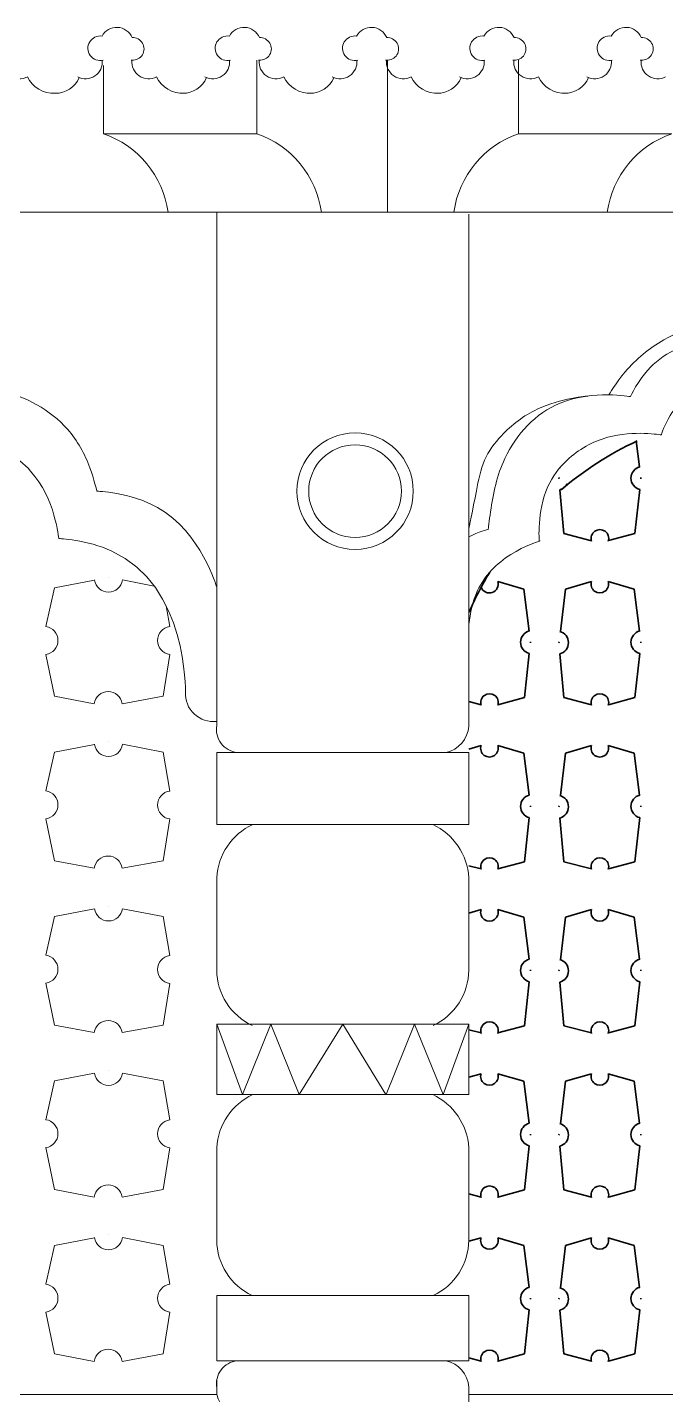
# Model space of a CAD drawing. Header units: millimetres. Extents: x 2399 to 111977, y 1313 to 59551.
# Drawn here: x 96438 to 97307, y 44675 to 46538 of the extents above; entities that cross this region are included whole.
import ezdxf

# ---------------------------------------------------------------- set-up
doc = ezdxf.new("R2010")
doc.units = ezdxf.units.MM
doc.layers.add('detail1', color=7, linetype='Continuous', lineweight=35)
doc.layers.add('main line', color=7, linetype='Continuous', lineweight=13)
doc.layers.add('hatch1', color=7, linetype='Continuous', lineweight=20, true_color=0x6a6a6a)

msp = doc.modelspace()

# ---------------------------------------------------------------- linework, layer by layer
at = {"layer": 'detail1', "color": 7, "linetype": 'Continuous', "lineweight": 35}
for p, q in [((97271.5491, 45939.1682), (97267.0893, 45974.6696)), ((97162.1725, 45924.614), (97161.9921, 45923.1558)), ((97273.5606, 45923.1558), (97273.3774, 45924.614)), ((97163.3178, 45908.089), (97168.5587, 45848.523)), ((97265.3848, 45848.523), (97271.957, 45908.5179)), ((97168.5587, 45848.523), (97206.203, 45838.7201)), ((97229.2889, 45838.8056), (97265.3848, 45848.523)), ((97078.5723, 45783.2227), (97113.9663, 45772.88)), ((97206.2093, 45783.2227), (97171.0525, 45772.88)), ((97264.3592, 45772.88), (97228.9652, 45783.2227)), ((97121.1562, 45715.6462), (97113.9663, 45772.88)), ((97171.0525, 45772.88), (97163.8887, 45714.9658)), ((97271.5491, 45715.6462), (97264.3592, 45772.88)), ((97123.1677, 45699.6339), (97122.9845, 45701.0921)), ((97162.1725, 45701.0921), (97161.9921, 45699.6339)), ((97273.5606, 45699.6339), (97273.3774, 45701.0921)), ((97114.9919, 45625.0011), (97121.5642, 45684.996)), ((97163.3178, 45684.5671), (97168.5587, 45625.0011)), ((97265.3848, 45625.0011), (97271.957, 45684.996)), ((97039.1417, 45619.5387), (97055.8101, 45615.1981)), ((97078.896, 45615.2836), (97114.9919, 45625.0011)), ((97168.5587, 45625.0011), (97206.203, 45615.1981)), ((97229.2889, 45615.2836), (97265.3848, 45625.0011)), ((97055.8165, 45559.7008), (97039.1119, 45554.9673)), ((97078.5723, 45559.7008), (97113.9663, 45549.358)), ((97206.2093, 45559.7008), (97171.0525, 45549.358)), ((97264.3592, 45549.358), (97228.9652, 45559.7008)), ((97121.1562, 45492.1243), (97113.9663, 45549.358)), ((97171.0525, 45549.358), (97163.8887, 45491.4439)), ((97271.5491, 45492.1243), (97264.3592, 45549.358)), ((97123.1677, 45476.1119), (97122.9845, 45477.5701)), ((97162.1725, 45477.5701), (97161.9921, 45476.1119)), ((97273.5606, 45476.1119), (97273.3774, 45477.5701)), ((97114.9919, 45401.4791), (97121.5642, 45461.474)), ((97163.3178, 45461.0451), (97168.5587, 45401.4791)), ((97265.3848, 45401.4791), (97271.957, 45461.474)), ((97039.1417, 45396.0168), (97055.8101, 45391.6762)), ((97078.896, 45391.7617), (97114.9919, 45401.4791)), ((97168.5587, 45401.4791), (97206.203, 45391.6762)), ((97229.2889, 45391.7617), (97265.3848, 45401.4791)), ((97055.8165, 45336.1788), (97039.1119, 45331.4453)), ((97078.5723, 45336.1788), (97113.9663, 45325.8361)), ((97206.2093, 45336.1788), (97171.0525, 45325.8361)), ((97264.3592, 45325.8361), (97228.9652, 45336.1788)), ((97121.1562, 45268.6023), (97113.9663, 45325.8361)), ((97171.0525, 45325.8361), (97163.8887, 45267.9219)), ((97271.5491, 45268.6023), (97264.3592, 45325.8361)), ((97123.1677, 45252.59), (97122.9845, 45254.0482)), ((97162.1725, 45254.0482), (97161.9921, 45252.59)), ((97273.5606, 45252.59), (97273.3774, 45254.0482)), ((97114.9919, 45177.9572), (97121.5642, 45237.9521)), ((97163.3178, 45237.5232), (97168.5587, 45177.9572)), ((97265.3848, 45177.9572), (97271.957, 45237.9521)), ((97039.1417, 45172.4948), (97055.8101, 45168.1542)), ((97078.896, 45168.2397), (97114.9919, 45177.9572)), ((97168.5587, 45177.9572), (97206.203, 45168.1542)), ((97229.2889, 45168.2397), (97265.3848, 45177.9572)), ((97055.8165, 45112.6569), (97039.1119, 45107.9234)), ((97078.5723, 45112.6569), (97113.9663, 45102.3141)), ((97206.2093, 45112.6569), (97171.0525, 45102.3141)), ((97264.3592, 45102.3141), (97228.9652, 45112.6569)), ((97121.1562, 45045.0804), (97113.9663, 45102.3141)), ((97171.0525, 45102.3141), (97163.8887, 45044.4)), ((97271.5491, 45045.0804), (97264.3592, 45102.3141)), ((97123.1677, 45029.068), (97122.9845, 45030.5262)), ((97162.1725, 45030.5262), (97161.9921, 45029.068)), ((97273.5606, 45029.068), (97273.3774, 45030.5262)), ((97114.9919, 44954.4352), (97121.5642, 45014.4301)), ((97163.3178, 45014.0012), (97168.5587, 44954.4352)), ((97265.3848, 44954.4352), (97271.957, 45014.4301)), ((97039.1417, 44948.9729), (97055.8101, 44944.6323)), ((97078.896, 44944.7178), (97114.9919, 44954.4352)), ((97168.5587, 44954.4352), (97206.203, 44944.6323)), ((97229.2889, 44944.7178), (97265.3848, 44954.4352)), ((97055.8165, 44889.1349), (97039.1119, 44884.4014)), ((97078.5723, 44889.1349), (97113.9663, 44878.7922)), ((97206.2093, 44889.1349), (97171.0525, 44878.7922)), ((97264.3592, 44878.7922), (97228.9652, 44889.1349)), ((97121.1562, 44821.5584), (97113.9663, 44878.7922)), ((97171.0525, 44878.7922), (97163.8887, 44820.878)), ((97271.5491, 44821.5584), (97264.3592, 44878.7922)), ((97123.1677, 44805.5461), (97122.9845, 44807.0043)), ((97162.1725, 44807.0043), (97161.9921, 44805.5461)), ((97273.5606, 44805.5461), (97273.3774, 44807.0043)), ((97114.9919, 44730.9133), (97121.5642, 44790.9082)), ((97163.3178, 44790.4793), (97168.5587, 44730.9133)), ((97265.3848, 44730.9133), (97271.957, 44790.9082)), ((97039.1417, 44725.4509), (97055.8101, 44721.1103)), ((97078.896, 44721.1958), (97114.9919, 44730.9133)), ((97168.5587, 44730.9133), (97206.203, 44721.1103)), ((97229.2889, 44721.1958), (97265.3848, 44730.9133))]:
    msp.add_line(p, q, dxfattribs=at)
for centre, radius, start, end in [((97463.4396, 45556.8339), 461.0574, 115.0071295, 130.3759767), ((97159.016, 45923.3745), 15.8793, 72.1301541, 75.5994413), ((97275.9062, 45923.8983), 15.8793, 104.4005587, 255.5994413), ((97159.016, 45923.3745), 15.8793, 284.4005587, 333.3143031), ((97217.7343, 45841.9134), 11.9653, 341.9728274, 198.0271726), ((97461.9925, 45556.8339), 461.0574, 148.7585809, 156.4060879), ((97067.1944, 45779.5199), 11.9653, 200.5486028, 18.0271726), ((97217.5873, 45779.5199), 11.9653, 161.9728274, 18.0271726), ((97125.5133, 45700.3764), 15.8793, 104.4005587, 255.5994413), ((97159.016, 45699.8526), 15.8793, 284.4005587, 75.5994413), ((97275.9062, 45700.3764), 15.8793, 104.4005587, 255.5994413), ((97067.3414, 45618.3914), 11.9653, 341.9728274, 198.0271726), ((97217.7343, 45618.3914), 11.9653, 341.9728274, 198.0271726), ((97067.1944, 45555.9979), 11.9653, 161.9728274, 18.0271726), ((97217.5873, 45555.9979), 11.9653, 161.9728274, 18.0271726), ((97125.5133, 45476.8544), 15.8793, 104.4005587, 255.5994413), ((97159.016, 45476.3306), 15.8793, 284.4005587, 75.5994413), ((97275.9062, 45476.8544), 15.8793, 104.4005587, 255.5994413), ((97067.3414, 45394.8695), 11.9653, 341.9728274, 198.0271726), ((97217.7343, 45394.8695), 11.9653, 341.9728274, 198.0271726), ((97067.1944, 45332.476), 11.9653, 161.9728274, 18.0271726), ((97217.5873, 45332.476), 11.9653, 161.9728274, 18.0271726), ((97125.5133, 45253.3325), 15.8793, 104.4005587, 255.5994413), ((97159.016, 45252.8087), 15.8793, 284.4005587, 75.5994413), ((97275.9062, 45253.3325), 15.8793, 104.4005587, 255.5994413), ((97067.3414, 45171.3475), 11.9653, 341.9728274, 198.0271726), ((97217.7343, 45171.3475), 11.9653, 341.9728274, 198.0271726), ((97067.1944, 45108.954), 11.9653, 161.9728274, 18.0271726), ((97217.5873, 45108.954), 11.9653, 161.9728274, 18.0271726), ((97125.5133, 45029.8105), 15.8793, 104.4005587, 255.5994413), ((97159.016, 45029.2867), 15.8793, 284.4005587, 75.5994413), ((97275.9062, 45029.8105), 15.8793, 104.4005587, 255.5994413), ((97067.3414, 44947.8256), 11.9653, 341.9728274, 198.0271726), ((97217.7343, 44947.8256), 11.9653, 341.9728274, 198.0271726), ((97067.1944, 44885.4321), 11.9653, 161.9728274, 18.0271726), ((97217.5873, 44885.4321), 11.9653, 161.9728274, 18.0271726), ((97125.5133, 44806.2886), 15.8793, 104.4005587, 255.5994413), ((97159.016, 44805.7648), 15.8793, 284.4005587, 75.5994413), ((97275.9062, 44806.2886), 15.8793, 104.4005587, 255.5994413), ((97067.3414, 44724.3036), 11.9653, 341.9728274, 198.0271726), ((97217.7343, 44724.3036), 11.9653, 341.9728274, 198.0271726)]:
    msp.add_arc(centre, radius, start, end, dxfattribs=at)
at = {"layer": 'hatch1', "color": 251, "linetype": 'Continuous', "lineweight": 20, "true_color": 0x6a6a6a}
msp.add_arc((97461.9925, 45556.8339), 461.0574, 148.7585809, 156.4060879, dxfattribs=at)
at = {"layer": 'main line', "color": 7, "linetype": 'Continuous', "lineweight": 13}
for p, q in [((96750.3686, 46393.1526), (96750.3686, 46493.3748)), ((96928.5858, 46286.1347), (96928.5858, 46493.3748)), ((97106.803, 46393.1526), (97106.803, 46493.3748)), ((96541.4243, 46393.1526), (96541.4243, 46486.0184)), ((96541.4243, 46393.1526), (96750.3686, 46393.1526)), ((97315.7473, 46393.1526), (97106.803, 46393.1526)), ((98684.6399, 46286.1347), (93216.1421, 46286.1347)), ((96695.7087, 45587.0736), (96695.7087, 46286.1347)), ((97039.1417, 45586.0381), (97039.1417, 46283.5897)), ((96529.2456, 45785.1319), (96474.8017, 45774.6847)), ((96548.82, 45788.8881), (96548.7411, 45788.873)), ((96610.7244, 45776.9838), (96567.2053, 45785.3526)), ((96474.8017, 45774.6847), (96462.9166, 45721.8921)), ((96626.8605, 45750.1775), (96631.7222, 45721.6722)), ((96462.9166, 45683.9014), (96474.8017, 45626.8057)), ((96631.7222, 45683.6815), (96622.6806, 45626.8057)), ((96529.0037, 45616.6131), (96474.8017, 45626.8057)), ((96622.6806, 45626.8057), (96566.9845, 45616.6372)), ((96529.2456, 45561.1588), (96474.8017, 45550.7115)), ((96548.82, 45564.915), (96548.7411, 45564.8998)), ((96622.6806, 45550.7115), (96567.2053, 45561.3795)), ((96474.8017, 45550.7115), (96462.9166, 45497.919)), ((96622.6806, 45550.7115), (96631.7222, 45497.6991)), ((96695.7087, 45452.2186), (96695.7087, 45550.1337)), ((97039.1417, 45550.1337), (96695.7087, 45550.1337)), ((97039.1417, 45452.2186), (97039.1417, 45550.1337)), ((96462.9166, 45459.9283), (96474.8017, 45402.8326)), ((96631.7222, 45459.7084), (96622.6806, 45402.8326)), ((97039.1417, 45452.2186), (96695.7087, 45452.2186)), ((96529.0037, 45392.64), (96474.8017, 45402.8326)), ((96622.6806, 45402.8326), (96566.9845, 45392.664)), ((96695.7087, 45253.8771), (96695.7087, 45379.672)), ((97039.1417, 45253.8771), (97039.1417, 45379.672)), ((96529.2456, 45337.1857), (96474.8017, 45326.7384)), ((96548.82, 45340.9419), (96548.7411, 45340.9267)), ((96622.6806, 45326.7384), (96567.2053, 45337.4064)), ((96474.8017, 45326.7384), (96462.9166, 45273.9458)), ((96622.6806, 45326.7384), (96631.7222, 45273.7259)), ((96462.9166, 45235.9551), (96474.8017, 45178.8595)), ((96631.7222, 45235.7352), (96622.6806, 45178.8595)), ((96529.0037, 45168.6669), (96474.8017, 45178.8595)), ((96622.6806, 45178.8595), (96566.9845, 45168.6909)), ((96730.6963, 45084.3064), (96695.7087, 45179.9886)), ((96695.7087, 45084.3064), (96695.7087, 45179.9886)), ((97039.1417, 45179.9886), (96695.7087, 45179.9886)), ((96769.4663, 45179.9886), (96730.6963, 45084.3064)), ((96808.2363, 45084.3064), (96769.4663, 45179.9886)), ((96867.4252, 45179.9886), (96808.2363, 45084.3064)), ((96926.0373, 45084.3064), (96867.4252, 45179.9886)), ((96926.6141, 45084.3064), (96965.3841, 45179.9886)), ((96965.3841, 45179.9886), (97004.1541, 45084.3064)), ((97004.1541, 45084.3064), (97039.1417, 45179.9886)), ((97039.1417, 45084.3064), (97039.1417, 45179.9886)), ((96529.2456, 45113.2126), (96474.8017, 45102.7653)), ((96548.82, 45116.9687), (96548.7411, 45116.9536)), ((96622.6806, 45102.7653), (96567.2053, 45113.4332)), ((96474.8017, 45102.7653), (96462.9166, 45049.9727)), ((96622.6806, 45102.7653), (96631.7222, 45049.7528)), ((97039.1417, 45084.3064), (96695.7087, 45084.3064)), ((96462.9166, 45011.982), (96474.8017, 44954.8864)), ((96631.7222, 45011.7621), (96622.6806, 44954.8864)), ((96695.7087, 44885.9648), (96695.7087, 45011.7597)), ((97039.1417, 44885.9648), (97039.1417, 45011.7597)), ((96529.0037, 44944.6937), (96474.8017, 44954.8864)), ((96622.6806, 44954.8864), (96566.9845, 44944.7178)), ((96529.2456, 44889.2395), (96474.8017, 44878.7922)), ((96548.82, 44892.9956), (96548.7411, 44892.9805)), ((96622.6806, 44878.7922), (96567.2053, 44889.4601)), ((96474.8017, 44878.7922), (96462.9166, 44825.9996)), ((96622.6806, 44878.7922), (96631.7222, 44825.7797)), ((96695.7087, 44721.7209), (96695.7087, 44810.3942)), ((97039.1417, 44810.3942), (96695.7087, 44810.3942)), ((97039.1417, 44721.7209), (97039.1417, 44810.3942)), ((96462.9166, 44788.0089), (96474.8017, 44730.9133)), ((96631.7222, 44787.789), (96622.6806, 44730.9133)), ((96529.0037, 44720.7206), (96474.8017, 44730.9133)), ((96622.6806, 44730.9133), (96566.9845, 44720.7447)), ((97039.1417, 44721.7209), (96695.7087, 44721.7209)), ((96695.7087, 44675.4817), (96695.7087, 44695.0792)), ((97038.7862, 44073.7993), (97039.1417, 44685.8165)), ((96695.7087, 44675.4817), (95984.084, 44675.4817)), ((98146.675, 44675.4817), (97039.1417, 44675.4817))]:
    msp.add_line(p, q, dxfattribs=at)
at = {"layer": 'main line', "color": 7, "linetype": 'Continuous', "lineweight": 13, "flags": 128}
for points in [[(96365.08, 46493.3748, -1.219803903), (96363.6496, 46526.0567, -0.63216014), (96404.6136, 46524.0585, -1.067465283), (96404.3788, 46493.3748, 0.60309642), (96437.7706, 46470.6086)], [(96365.08, 46493.3748, -1.219803903), (96363.6496, 46526.0567, -0.63216014), (96404.6136, 46524.0585, -1.067465283), (96404.3788, 46493.3748, 0.60309642), (96437.7706, 46470.6086)], [(96365.08, 46493.3748, -1.219803903), (96363.6496, 46526.0567, -0.63216014), (96404.6136, 46524.0585, -1.067465283), (96404.3788, 46493.3748, 0.60309642), (96437.7706, 46470.6086)], [(96365.08, 46493.3748, -1.219803903), (96363.6496, 46526.0567, -0.63216014), (96404.6136, 46524.0585, -1.067465283), (96404.3788, 46493.3748, 0.60309642), (96437.7706, 46470.6086)], [(96365.08, 46493.3748, -1.219803903), (96363.6496, 46526.0567, -0.63216014), (96404.6136, 46524.0585, -1.067465283), (96404.3788, 46493.3748, 0.60309642), (96437.7706, 46470.6086)], [(96365.08, 46493.3748, -1.219803903), (96363.6496, 46526.0567, -0.63216014), (96404.6136, 46524.0585, -1.067465283), (96404.3788, 46493.3748, 0.60309642), (96437.7706, 46470.6086)], [(96540.9467, 46493.3748, -1.219803903), (96539.5163, 46526.0567, -0.63216014), (96580.4803, 46524.0585, -1.067465283), (96580.2455, 46493.3748, 0.60309642), (96613.6373, 46470.6086)], [(96540.9467, 46493.3748, -1.219803903), (96539.5163, 46526.0567, -0.63216014), (96580.4803, 46524.0585, -1.067465283), (96580.2455, 46493.3748, 0.60309642), (96613.6373, 46470.6086)], [(96540.9467, 46493.3748, -1.219803903), (96539.5163, 46526.0567, -0.63216014), (96580.4803, 46524.0585, -1.067465283), (96580.2455, 46493.3748, 0.60309642), (96613.6373, 46470.6086)], [(96540.9467, 46493.3748, -1.219803903), (96539.5163, 46526.0567, -0.63216014), (96580.4803, 46524.0585, -1.067465283), (96580.2455, 46493.3748, 0.60309642), (96613.6373, 46470.6086)], [(96540.9467, 46493.3748, -1.219803903), (96539.5163, 46526.0567, -0.63216014), (96580.4803, 46524.0585, -1.067465283), (96580.2455, 46493.3748, 0.60309642), (96613.6373, 46470.6086)], [(96540.9467, 46493.3748, -1.219803903), (96539.5163, 46526.0567, -0.63216014), (96580.4803, 46524.0585, -1.067465283), (96580.2455, 46493.3748, 0.60309642), (96613.6373, 46470.6086)], [(96714.3587, 46493.3748, -1.219803903), (96712.9282, 46526.0567, -0.63216014), (96753.8923, 46524.0585, -1.067465283), (96753.6575, 46493.3748, 0.60309642), (96787.0493, 46470.6086)], [(96714.3587, 46493.3748, -1.219803903), (96712.9282, 46526.0567, -0.63216014), (96753.8923, 46524.0585, -1.067465283), (96753.6575, 46493.3748, 0.60309642), (96787.0493, 46470.6086)], [(96714.3587, 46493.3748, -1.219803903), (96712.9282, 46526.0567, -0.63216014), (96753.8923, 46524.0585, -1.067465283), (96753.6575, 46493.3748, 0.60309642), (96787.0493, 46470.6086)], [(96714.3587, 46493.3748, -1.219803903), (96712.9282, 46526.0567, -0.63216014), (96753.8923, 46524.0585, -1.067465283), (96753.6575, 46493.3748, 0.60309642), (96787.0493, 46470.6086)], [(96714.3587, 46493.3748, -1.219803903), (96712.9282, 46526.0567, -0.63216014), (96753.8923, 46524.0585, -1.067465283), (96753.6575, 46493.3748, 0.60309642), (96787.0493, 46470.6086)], [(96714.3587, 46493.3748, -1.219803903), (96712.9282, 46526.0567, -0.63216014), (96753.8923, 46524.0585, -1.067465283), (96753.6575, 46493.3748, 0.60309642), (96787.0493, 46470.6086)], [(96887.7706, 46493.3748, -1.219803903), (96886.3402, 46526.0567, -0.63216014), (96927.3042, 46524.0585, -1.067465283), (96927.0695, 46493.3748, 0.60309642), (96960.4612, 46470.6086)], [(96887.7706, 46493.3748, -1.219803903), (96886.3402, 46526.0567, -0.63216014), (96927.3042, 46524.0585, -1.067465283), (96927.0695, 46493.3748, 0.60309642), (96960.4612, 46470.6086)], [(96887.7706, 46493.3748, -1.219803903), (96886.3402, 46526.0567, -0.63216014), (96927.3042, 46524.0585, -1.067465283), (96927.0695, 46493.3748, 0.60309642), (96960.4612, 46470.6086)], [(96887.7706, 46493.3748, -1.219803903), (96886.3402, 46526.0567, -0.63216014), (96927.3042, 46524.0585, -1.067465283), (96927.0695, 46493.3748, 0.60309642), (96960.4612, 46470.6086)], [(96887.7706, 46493.3748, -1.219803903), (96886.3402, 46526.0567, -0.63216014), (96927.3042, 46524.0585, -1.067465283), (96927.0695, 46493.3748, 0.60309642), (96960.4612, 46470.6086)], [(96887.7706, 46493.3748, -1.219803903), (96886.3402, 46526.0567, -0.63216014), (96927.3042, 46524.0585, -1.067465283), (96927.0695, 46493.3748, 0.60309642), (96960.4612, 46470.6086)], [(97061.1826, 46493.3748, -1.219803903), (97059.7522, 46526.0567, -0.63216014), (97100.7162, 46524.0585, -1.067465283), (97100.4814, 46493.3748, 0.60309642), (97133.8732, 46470.6086)], [(97061.1826, 46493.3748, -1.219803903), (97059.7522, 46526.0567, -0.63216014), (97100.7162, 46524.0585, -1.067465283), (97100.4814, 46493.3748, 0.60309642), (97133.8732, 46470.6086)], [(97061.1826, 46493.3748, -1.219803903), (97059.7522, 46526.0567, -0.63216014), (97100.7162, 46524.0585, -1.067465283), (97100.4814, 46493.3748, 0.60309642), (97133.8732, 46470.6086)], [(97061.1826, 46493.3748, -1.219803903), (97059.7522, 46526.0567, -0.63216014), (97100.7162, 46524.0585, -1.067465283), (97100.4814, 46493.3748, 0.60309642), (97133.8732, 46470.6086)], [(97061.1826, 46493.3748, -1.219803903), (97059.7522, 46526.0567, -0.63216014), (97100.7162, 46524.0585, -1.067465283), (97100.4814, 46493.3748, 0.60309642), (97133.8732, 46470.6086)], [(97061.1826, 46493.3748, -1.219803903), (97059.7522, 46526.0567, -0.63216014), (97100.7162, 46524.0585, -1.067465283), (97100.4814, 46493.3748, 0.60309642), (97133.8732, 46470.6086)], [(97234.5946, 46493.3748, -1.219803903), (97233.1641, 46526.0567, -0.63216014), (97274.1282, 46524.0585, -1.067465283), (97273.8934, 46493.3748, 0.60309642), (97307.2852, 46470.6086)], [(97234.5946, 46493.3748, -1.219803903), (97233.1641, 46526.0567, -0.63216014), (97274.1282, 46524.0585, -1.067465283), (97273.8934, 46493.3748, 0.60309642), (97307.2852, 46470.6086)], [(97234.5946, 46493.3748, -1.219803903), (97233.1641, 46526.0567, -0.63216014), (97274.1282, 46524.0585, -1.067465283), (97273.8934, 46493.3748, 0.60309642), (97307.2852, 46470.6086)], [(97234.5946, 46493.3748, -1.219803903), (97233.1641, 46526.0567, -0.63216014), (97274.1282, 46524.0585, -1.067465283), (97273.8934, 46493.3748, 0.60309642), (97307.2852, 46470.6086)], [(97234.5946, 46493.3748, -1.219803903), (97233.1641, 46526.0567, -0.63216014), (97274.1282, 46524.0585, -1.067465283), (97273.8934, 46493.3748, 0.60309642), (97307.2852, 46470.6086)], [(97234.5946, 46493.3748, -1.219803903), (97233.1641, 46526.0567, -0.63216014), (97274.1282, 46524.0585, -1.067465283), (97273.8934, 46493.3748, 0.60309642), (97307.2852, 46470.6086)], [(96539.749, 46493.3748, -0.60309642), (96506.3572, 46470.6086)], [(96539.749, 46493.3748, -0.60309642), (96506.3572, 46470.6086)], [(96539.749, 46493.3748, -0.60309642), (96506.3572, 46470.6086)], [(96539.749, 46493.3748, -0.60309642), (96506.3572, 46470.6086)], [(96539.749, 46493.3748, -0.60309642), (96506.3572, 46470.6086)], [(96539.749, 46493.3748, -0.60309642), (96506.3572, 46470.6086)], [(96579.0478, 46493.3748, 0.017938026), (96580.2192, 46493.131)], [(96579.0478, 46493.3748, 0.017938026), (96580.2192, 46493.131)], [(96579.0478, 46493.3748, 0.017938026), (96580.2192, 46493.131)], [(96579.0478, 46493.3748, 0.017938026), (96580.2192, 46493.131)], [(96579.0478, 46493.3748, 0.017938026), (96580.2192, 46493.131)], [(96579.0478, 46493.3748, 0.017938026), (96580.2192, 46493.131)], [(96713.161, 46493.3748, -0.60309642), (96679.7692, 46470.6086)], [(96713.161, 46493.3748, -0.60309642), (96679.7692, 46470.6086)], [(96713.161, 46493.3748, -0.60309642), (96679.7692, 46470.6086)], [(96713.161, 46493.3748, -0.60309642), (96679.7692, 46470.6086)], [(96713.161, 46493.3748, -0.60309642), (96679.7692, 46470.6086)], [(96713.161, 46493.3748, -0.60309642), (96679.7692, 46470.6086)], [(96752.4598, 46493.3748, 0.017938026), (96753.6312, 46493.131)], [(96752.4598, 46493.3748, 0.017938026), (96753.6312, 46493.131)], [(96752.4598, 46493.3748, 0.017938026), (96753.6312, 46493.131)], [(96752.4598, 46493.3748, 0.017938026), (96753.6312, 46493.131)], [(96752.4598, 46493.3748, 0.017938026), (96753.6312, 46493.131)], [(96752.4598, 46493.3748, 0.017938026), (96753.6312, 46493.131)], [(96886.5729, 46493.3748, -0.60309642), (96853.1812, 46470.6086)], [(96886.5729, 46493.3748, -0.60309642), (96853.1812, 46470.6086)], [(96886.5729, 46493.3748, -0.60309642), (96853.1812, 46470.6086)], [(96886.5729, 46493.3748, -0.60309642), (96853.1812, 46470.6086)], [(96886.5729, 46493.3748, -0.60309642), (96853.1812, 46470.6086)], [(96886.5729, 46493.3748, -0.60309642), (96853.1812, 46470.6086)], [(96925.8718, 46493.3748, 0.017938026), (96927.0431, 46493.131)], [(96925.8718, 46493.3748, 0.017938026), (96927.0431, 46493.131)], [(96925.8718, 46493.3748, 0.017938026), (96927.0431, 46493.131)], [(96925.8718, 46493.3748, 0.017938026), (96927.0431, 46493.131)], [(96925.8718, 46493.3748, 0.017938026), (96927.0431, 46493.131)], [(96925.8718, 46493.3748, 0.017938026), (96927.0431, 46493.131)], [(97059.9849, 46493.3748, -0.60309642), (97026.5931, 46470.6086)], [(97059.9849, 46493.3748, -0.60309642), (97026.5931, 46470.6086)], [(97059.9849, 46493.3748, -0.60309642), (97026.5931, 46470.6086)], [(97059.9849, 46493.3748, -0.60309642), (97026.5931, 46470.6086)], [(97059.9849, 46493.3748, -0.60309642), (97026.5931, 46470.6086)], [(97059.9849, 46493.3748, -0.60309642), (97026.5931, 46470.6086)], [(97099.2837, 46493.3748, 0.017938026), (97100.4551, 46493.131)], [(97099.2837, 46493.3748, 0.017938026), (97100.4551, 46493.131)], [(97099.2837, 46493.3748, 0.017938026), (97100.4551, 46493.131)], [(97099.2837, 46493.3748, 0.017938026), (97100.4551, 46493.131)], [(97099.2837, 46493.3748, 0.017938026), (97100.4551, 46493.131)], [(97099.2837, 46493.3748, 0.017938026), (97100.4551, 46493.131)], [(97233.3969, 46493.3748, -0.60309642), (97200.0051, 46470.6086)], [(97233.3969, 46493.3748, -0.60309642), (97200.0051, 46470.6086)], [(97233.3969, 46493.3748, -0.60309642), (97200.0051, 46470.6086)], [(97233.3969, 46493.3748, -0.60309642), (97200.0051, 46470.6086)], [(97233.3969, 46493.3748, -0.60309642), (97200.0051, 46470.6086)], [(97233.3969, 46493.3748, -0.60309642), (97200.0051, 46470.6086)], [(97272.6957, 46493.3748, 0.017938026), (97273.8671, 46493.131)], [(97272.6957, 46493.3748, 0.017938026), (97273.8671, 46493.131)], [(97272.6957, 46493.3748, 0.017938026), (97273.8671, 46493.131)], [(97272.6957, 46493.3748, 0.017938026), (97273.8671, 46493.131)], [(97272.6957, 46493.3748, 0.017938026), (97273.8671, 46493.131)], [(97272.6957, 46493.3748, 0.017938026), (97273.8671, 46493.131)], [(96475.6983, 46448.2651, -0.304535594), (96437.7706, 46470.6086)], [(96475.6983, 46448.2651, -0.304535594), (96437.7706, 46470.6086)], [(96475.6983, 46448.2651, -0.304535594), (96437.7706, 46470.6086)], [(96475.6983, 46448.2651, -0.304535594), (96437.7706, 46470.6086)], [(96475.6983, 46448.2651, -0.304535594), (96437.7706, 46470.6086)], [(96475.6983, 46448.2651, -0.304535594), (96437.7706, 46470.6086)], [(96508.4717, 46469.6237, -0.304535594), (96475.6983, 46448.2651)], [(96508.4717, 46469.6237, -0.304535594), (96475.6983, 46448.2651)], [(96508.4717, 46469.6237, -0.304535594), (96475.6983, 46448.2651)], [(96508.4717, 46469.6237, -0.304535594), (96475.6983, 46448.2651)], [(96508.4717, 46469.6237, -0.304535594), (96475.6983, 46448.2651)], [(96508.4717, 46469.6237, -0.304535594), (96475.6983, 46448.2651)], [(96651.565, 46448.2651, -0.304535594), (96613.6373, 46470.6086)], [(96651.565, 46448.2651, -0.304535594), (96613.6373, 46470.6086)], [(96651.565, 46448.2651, -0.304535594), (96613.6373, 46470.6086)], [(96651.565, 46448.2651, -0.304535594), (96613.6373, 46470.6086)], [(96651.565, 46448.2651, -0.304535594), (96613.6373, 46470.6086)], [(96651.565, 46448.2651, -0.304535594), (96613.6373, 46470.6086)], [(96681.8836, 46469.6237, -0.304535594), (96649.1103, 46448.2651)], [(96681.8836, 46469.6237, -0.304535594), (96649.1103, 46448.2651)], [(96681.8836, 46469.6237, -0.304535594), (96649.1103, 46448.2651)], [(96681.8836, 46469.6237, -0.304535594), (96649.1103, 46448.2651)], [(96681.8836, 46469.6237, -0.304535594), (96649.1103, 46448.2651)], [(96681.8836, 46469.6237, -0.304535594), (96649.1103, 46448.2651)], [(96824.977, 46448.2651, -0.304535594), (96787.0493, 46470.6086)], [(96824.977, 46448.2651, -0.304535594), (96787.0493, 46470.6086)], [(96824.977, 46448.2651, -0.304535594), (96787.0493, 46470.6086)], [(96824.977, 46448.2651, -0.304535594), (96787.0493, 46470.6086)], [(96824.977, 46448.2651, -0.304535594), (96787.0493, 46470.6086)], [(96824.977, 46448.2651, -0.304535594), (96787.0493, 46470.6086)], [(96855.2956, 46469.6237, -0.304535594), (96822.5222, 46448.2651)], [(96855.2956, 46469.6237, -0.304535594), (96822.5222, 46448.2651)], [(96855.2956, 46469.6237, -0.304535594), (96822.5222, 46448.2651)], [(96855.2956, 46469.6237, -0.304535594), (96822.5222, 46448.2651)], [(96855.2956, 46469.6237, -0.304535594), (96822.5222, 46448.2651)], [(96855.2956, 46469.6237, -0.304535594), (96822.5222, 46448.2651)], [(96998.3889, 46448.2651, -0.304535594), (96960.4612, 46470.6086)], [(96998.3889, 46448.2651, -0.304535594), (96960.4612, 46470.6086)], [(96998.3889, 46448.2651, -0.304535594), (96960.4612, 46470.6086)], [(96998.3889, 46448.2651, -0.304535594), (96960.4612, 46470.6086)], [(96998.3889, 46448.2651, -0.304535594), (96960.4612, 46470.6086)], [(96998.3889, 46448.2651, -0.304535594), (96960.4612, 46470.6086)], [(97028.7076, 46469.6237, -0.304535594), (96995.9342, 46448.2651)], [(97028.7076, 46469.6237, -0.304535594), (96995.9342, 46448.2651)], [(97028.7076, 46469.6237, -0.304535594), (96995.9342, 46448.2651)], [(97028.7076, 46469.6237, -0.304535594), (96995.9342, 46448.2651)], [(97028.7076, 46469.6237, -0.304535594), (96995.9342, 46448.2651)], [(97028.7076, 46469.6237, -0.304535594), (96995.9342, 46448.2651)], [(97171.8009, 46448.2651, -0.304535594), (97133.8732, 46470.6086)], [(97171.8009, 46448.2651, -0.304535594), (97133.8732, 46470.6086)], [(97171.8009, 46448.2651, -0.304535594), (97133.8732, 46470.6086)], [(97171.8009, 46448.2651, -0.304535594), (97133.8732, 46470.6086)], [(97171.8009, 46448.2651, -0.304535594), (97133.8732, 46470.6086)], [(97171.8009, 46448.2651, -0.304535594), (97133.8732, 46470.6086)], [(97202.1195, 46469.6237, -0.304535594), (97169.3462, 46448.2651)], [(97202.1195, 46469.6237, -0.304535594), (97169.3462, 46448.2651)], [(97202.1195, 46469.6237, -0.304535594), (97169.3462, 46448.2651)], [(97202.1195, 46469.6237, -0.304535594), (97169.3462, 46448.2651)], [(97202.1195, 46469.6237, -0.304535594), (97169.3462, 46448.2651)], [(97202.1195, 46469.6237, -0.304535594), (97169.3462, 46448.2651)]]:
    msp.add_lwpolyline(points, format="xyb", dxfattribs=at)
at = {"layer": 'main line', "color": 7, "linetype": 'Continuous', "lineweight": 13}
for radius in [79.3031, 63.1589]:
    msp.add_circle((96884.2195, 45906.2325), radius, dxfattribs=at)
for centre, radius, start, end in [((96498.5487, 46268.2049), 132.0994, 7.8008289, 71.0604356), ((96707.493, 46268.2049), 132.0994, 7.8008289, 71.0604356), ((97149.6786, 46268.2049), 132.0994, 108.9395644, 172.1991711), ((97358.6229, 46268.2049), 132.0994, 108.9395644, 172.1991711), ((96548.2099, 45787.9106), 19.1668, 187.6696103, 352.3303897), ((96460.3586, 45702.8967), 19.1668, 277.6696103, 82.3303897), ((96634.2802, 45702.6768), 19.1668, 97.6696103, 262.3303897), ((96547.99, 45613.989), 19.1668, 7.6696103, 172.3303897), ((96691.1954, 45630.5996), 38.2071, 176.8607904, 276.7840138), ((96727.319, 45581.9245), 32.027, 170.7481888, 263.0374001), ((96999.0063, 45589.3399), 40.271, 283.2046875, 355.2969497), ((96548.2099, 45563.9375), 19.1668, 187.6696103, 352.3303897), ((96460.3586, 45478.9236), 19.1668, 277.6696103, 82.3303897), ((96634.2802, 45478.7037), 19.1668, 97.6696103, 262.3303897), ((96780.9653, 45374.808), 85.3953, 114.9741641, 176.7347332), ((96953.8851, 45374.808), 85.3953, 3.2652668, 65.0258359), ((96547.99, 45390.0159), 19.1668, 7.6696103, 172.3303897), ((96548.2099, 45339.9644), 19.1668, 187.6696103, 352.3303897), ((96460.3586, 45254.9505), 19.1668, 277.6696103, 82.3303897), ((96634.2802, 45254.7306), 19.1668, 97.6696103, 262.3303897), ((96780.1505, 45254.7057), 84.4459, 180.5622234, 244.7845931), ((96954.6999, 45254.7057), 84.4459, 295.2154069, 359.4377766), ((96547.99, 45166.0428), 19.1668, 7.6696103, 172.3303897), ((96548.2099, 45115.9913), 19.1668, 187.6696103, 352.3303897), ((96780.9653, 45006.8957), 85.3953, 114.9741641, 176.7347332), ((96953.8851, 45006.8957), 85.3953, 3.2652668, 65.0258359), ((96460.3586, 45030.9774), 19.1668, 277.6696103, 82.3303897), ((96634.2802, 45030.7575), 19.1668, 97.6696103, 262.3303897), ((96547.99, 44942.0696), 19.1668, 7.6696103, 172.3303897), ((96548.2099, 44892.0181), 19.1668, 187.6696103, 352.3303897), ((96780.1505, 44886.7935), 84.4459, 180.5622234, 244.7845931), ((96954.6999, 44886.7935), 84.4459, 295.2154069, 359.4377766), ((96460.3586, 44807.0043), 19.1668, 277.6696103, 82.3303897), ((96634.2802, 44806.7843), 19.1668, 97.6696103, 262.3303897), ((96547.99, 44718.0965), 19.1668, 7.6696103, 172.3303897), ((96727.319, 44689.9301), 32.027, 96.9625999, 189.2518112), ((96999.0063, 44682.5146), 40.271, 4.7030503, 76.7953125), ((96750.8795, 44693.7265), 58.1093, 198.2987864, 245.39452)]:
    msp.add_arc(centre, radius, start, end, dxfattribs=at)
for points, knots in [([(97561.7744, 46208.6998), (97561.7744, 46208.6998), (97546.177, 46194.6078), (97527.8173, 46184.84), (97514.0825, 46177.5328), (97499.1118, 46173.0037), (97484.1582, 46168.67), (97464.8274, 46163.0677), (97445.3631, 46157.9296), (97425.8392, 46153.0435), (97384.1977, 46142.622), (97341.9727, 46133.4276), (97304.7571, 46112.3198), (97284.8019, 46101.0017), (97267.0445, 46086.2117), (97252.2265, 46068.7306), (97239.7869, 46054.0554), (97229.8297, 46037.4687), (97229.8297, 46037.4687)], [0, 0, 0, 0, 1, 1, 1, 2, 2, 2, 3, 3, 3, 4, 4, 4, 5, 5, 5, 6, 6, 6, 6]), ([(97259.3056, 46034.9465), (97259.3056, 46034.9465), (97269.2875, 46057.3422), (97286.03, 46074.5179), (97308.0689, 46097.127), (97338.6794, 46108.554), (97369.2619, 46117.0903), (97402.525, 46126.3749), (97436.7736, 46131.4988), (97470.1629, 46140.3752), (97490.7481, 46145.8476), (97510.9416, 46152.8669), (97529.6686, 46163.0132), (97563.805, 46181.5084), (97592.2022, 46208.6998), (97592.2022, 46208.6998)], [0, 0, 0, 0, 1, 1, 1, 2, 2, 2, 3, 3, 3, 4, 4, 4, 5, 5, 5, 5]), ([(97301.4185, 45982.8516), (97301.4185, 45982.8516), (97305.6615, 45996.8558), (97313.3183, 46009.1132), (97325.9701, 46029.3669), (97346.3258, 46043.3987), (97368.3036, 46053.0194), (97390.2142, 46062.6107), (97413.7633, 46067.077), (97437.3139, 46071.5107), (97455.2198, 46074.8816), (97473.1609, 46078.0684), (97490.9685, 46081.9299), (97507.6909, 46085.5561), (97524.5548, 46089.1562), (97539.816, 46096.863), (97568.3049, 46111.2497), (97589.0343, 46136.8261), (97589.0343, 46136.8261)], [0, 0, 0, 0, 1, 1, 1, 2, 2, 2, 3, 3, 3, 4, 4, 4, 5, 5, 5, 6, 6, 6, 6]), ([(96330.0999, 46052.3528), (96330.0999, 46052.3528), (96366.0391, 46052.1005), (96400.6576, 46043.5557), (96435.8516, 46034.8689), (96468.5523, 46017.3513), (96492.6249, 45990.4584), (96506.2023, 45975.2903), (96515.7989, 45957.155), (96522.8701, 45938.0722), (96528.677, 45922.4011), (96532.543, 45906.082), (96532.543, 45906.082)], [0, 0, 0, 0, 1, 1, 1, 2, 2, 2, 3, 3, 3, 4, 4, 4, 4]), ([(97065.5355, 45854.0235), (97065.5355, 45854.0235), (97066.9506, 45866.1218), (97068.7544, 45878.1652), (97072.4825, 45903.0565), (97077.3934, 45927.9532), (97088.1834, 45950.675), (97103.9604, 45983.8986), (97129.6614, 46012.3112), (97163.7274, 46026.219), (97208.7948, 46044.6182), (97259.3056, 46034.9465), (97259.3056, 46034.9465)], [0, 0, 0, 0, 1, 1, 1, 2, 2, 2, 3, 3, 3, 4, 4, 4, 4]), ([(97201.162, 46035.8388), (97201.162, 46035.8388), (97164.6979, 46033.1975), (97132.4039, 46017.9673), (97113.8571, 46009.2204), (97097.5545, 45996.4611), (97083.4447, 45981.5847), (97074.1639, 45971.7997), (97066.1878, 45960.846), (97060.7061, 45948.5514), (97054.8213, 45935.353), (97052.3211, 45920.9697), (97049.5132, 45906.7791), (97044.3482, 45880.6758), (97039.1417, 45854.5815), (97039.1417, 45854.5815)], [0, 0, 0, 0, 1, 1, 1, 2, 2, 2, 3, 3, 3, 4, 4, 4, 5, 5, 5, 5]), ([(97301.4185, 45982.8516), (97301.4185, 45982.8516), (97263.8182, 45989.4702), (97228.3288, 45979.5689), (97207.6857, 45973.8095), (97188.6832, 45963.0424), (97172.9584, 45948.4715), (97161.9684, 45938.288), (97153.0136, 45926.1838), (97146.9202, 45912.5026), (97131.512, 45877.9075), (97135.0793, 45838.2611), (97135.0793, 45838.2611)], [0, 0, 0, 0, 1, 1, 1, 2, 2, 2, 3, 3, 3, 4, 4, 4, 4]), ([(96298.4124, 45979.4048), (96298.4124, 45979.4048), (96336.6735, 45982.9158), (96373.0333, 45973.57), (96399.3777, 45966.7984), (96424.0514, 45953.903), (96442.1834, 45933.6461), (96475.9259, 45895.9493), (96480.5807, 45841.7242), (96480.5807, 45841.7242)], [0, 0, 0, 0, 1, 1, 1, 2, 2, 2, 3, 3, 3, 3]), ([(96532.543, 45906.082), (96532.543, 45906.082), (96577.5782, 45905.1733), (96615.0942, 45883.9625), (96675.2217, 45849.9675), (96695.7087, 45775.3143), (96695.7087, 45775.3143)], [0, 0, 0, 0, 1, 1, 1, 2, 2, 2, 2]), ([(96480.5807, 45841.7242), (96480.5807, 45841.7242), (96518.9215, 45840.1441), (96553, 45824.638), (96656.5289, 45777.5314), (96653.0457, 45632.6919), (96653.0457, 45632.6919)], [0, 0, 0, 0, 1, 1, 1, 2, 2, 2, 2]), ([(97136.1533, 45838.6241), (97136.1533, 45838.6241), (97115.0401, 45831.7505), (97096.4347, 45820.1019), (97077.1107, 45808.0035), (97060.839, 45791.3047), (97051.1062, 45770.7031), (97044.2101, 45756.106), (97040.8939, 45740.4334), (97039.1417, 45724.3862)], [0, 0, 0, 0, 1, 1, 1, 2, 2, 2, 3, 3, 3, 3])]:
    msp.add_open_spline(points, degree=3, knots=knots, dxfattribs=at)
msp.add_open_spline([(97039.1417, 45843.9833), (97051.9411, 45851.2587), (97065.5355, 45854.0235), (97065.5355, 45854.0235)], degree=3, dxfattribs=at)
msp.add_open_spline([(97039.1417, 45843.9833), (97051.9411, 45851.2587), (97065.5355, 45854.0235), (97065.5355, 45854.0235)], degree=3, dxfattribs=at)

doc.saveas('drawing.dxf')
